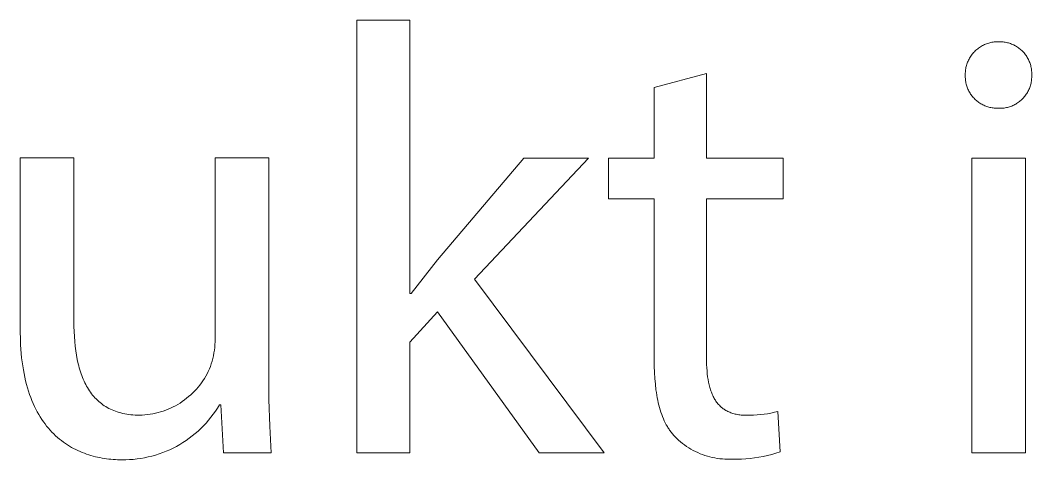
# Model space of a CAD drawing. Header units: millimetres. Extents: x 0 to 3480, y 0 to 2432.
# Drawn here: x 2440.4 to 2498.2, y 57.9 to 83.1 of the extents above; entities that cross this region are included whole.
import ezdxf

# ---------------------------------------------------------------- set-up
doc = ezdxf.new("R2010")
doc.units = ezdxf.units.MM
doc.header["$MEASUREMENT"] = 0
doc.layers.add('Domyślny', color=7, linetype='Continuous', true_color=0x000000)

msp = doc.modelspace()

# ---------------------------------------------------------------- linework, layer by layer
at = {"layer": 'Domyślny', "color": 18, "lineweight": 15, "true_color": 0x000000}
for p, q in [((2459.62, 58.312), (2459.62, 83.056)), ((2459.62, 83.056), (2462.656, 83.056)), ((2462.656, 83.056), (2462.656, 67.433)), ((2495.409, 81.605), (2495.467, 81.635)), ((2495.467, 81.635), (2495.525, 81.662)), ((2495.525, 81.662), (2495.585, 81.688)), ((2495.585, 81.688), (2495.645, 81.711)), ((2495.645, 81.711), (2495.706, 81.733)), ((2495.706, 81.733), (2495.768, 81.752)), ((2495.768, 81.752), (2495.83, 81.769)), ((2495.83, 81.769), (2495.893, 81.784)), ((2495.893, 81.784), (2495.956, 81.797)), ((2495.956, 81.797), (2496.02, 81.807)), ((2496.02, 81.807), (2496.084, 81.815)), ((2496.084, 81.815), (2496.149, 81.821)), ((2496.149, 81.821), (2496.213, 81.825)), ((2496.213, 81.825), (2496.278, 81.827)), ((2496.278, 81.827), (2496.343, 81.826)), ((2496.343, 81.826), (2496.406, 81.827)), ((2496.406, 81.827), (2496.469, 81.826)), ((2496.469, 81.826), (2496.532, 81.822)), ((2496.532, 81.822), (2496.595, 81.816)), ((2496.595, 81.816), (2496.657, 81.809)), ((2496.657, 81.809), (2496.72, 81.799)), ((2496.72, 81.799), (2496.781, 81.787)), ((2496.781, 81.787), (2496.843, 81.772)), ((2496.843, 81.772), (2496.904, 81.756)), ((2496.904, 81.756), (2496.964, 81.738)), ((2496.964, 81.738), (2497.024, 81.717)), ((2497.024, 81.717), (2497.083, 81.695)), ((2497.083, 81.695), (2497.141, 81.67)), ((2497.141, 81.67), (2497.198, 81.644)), ((2497.198, 81.644), (2497.255, 81.615)), ((2497.255, 81.615), (2497.31, 81.585)), ((2494.745, 81.003), (2494.782, 81.056)), ((2494.782, 81.056), (2494.821, 81.108)), ((2494.821, 81.108), (2494.861, 81.158)), ((2494.861, 81.158), (2494.904, 81.207)), ((2494.904, 81.207), (2494.948, 81.255)), ((2494.948, 81.255), (2494.993, 81.301)), ((2494.993, 81.301), (2495.04, 81.345)), ((2495.04, 81.345), (2495.089, 81.387)), ((2495.089, 81.387), (2495.139, 81.428)), ((2495.139, 81.428), (2495.191, 81.467)), ((2495.191, 81.467), (2495.243, 81.505)), ((2495.243, 81.505), (2495.298, 81.54)), ((2495.298, 81.54), (2495.353, 81.574)), ((2495.353, 81.574), (2495.409, 81.605)), ((2497.31, 81.585), (2497.364, 81.553)), ((2497.364, 81.553), (2497.417, 81.518)), ((2497.417, 81.518), (2497.469, 81.483)), ((2497.469, 81.483), (2497.52, 81.445)), ((2497.52, 81.445), (2497.569, 81.405)), ((2497.569, 81.405), (2497.617, 81.364)), ((2497.617, 81.364), (2497.663, 81.322)), ((2497.663, 81.322), (2497.708, 81.278)), ((2497.708, 81.278), (2497.752, 81.232)), ((2497.752, 81.232), (2497.794, 81.184)), ((2497.794, 81.184), (2497.834, 81.136)), ((2497.834, 81.136), (2497.872, 81.086)), ((2497.872, 81.086), (2497.909, 81.035)), ((2497.909, 81.035), (2497.944, 80.982)), ((2494.484, 80.415), (2494.501, 80.477)), ((2494.501, 80.477), (2494.52, 80.539)), ((2494.52, 80.539), (2494.541, 80.6)), ((2494.541, 80.6), (2494.564, 80.661)), ((2494.564, 80.661), (2494.589, 80.72)), ((2494.589, 80.72), (2494.616, 80.779)), ((2494.616, 80.779), (2494.645, 80.837)), ((2494.645, 80.837), (2494.677, 80.893)), ((2494.677, 80.893), (2494.71, 80.949)), ((2494.71, 80.949), (2494.745, 81.003)), ((2497.944, 80.982), (2497.977, 80.928)), ((2497.977, 80.928), (2498.008, 80.874)), ((2498.008, 80.874), (2498.038, 80.818)), ((2498.038, 80.818), (2498.065, 80.761)), ((2498.065, 80.761), (2498.09, 80.703)), ((2498.09, 80.703), (2498.114, 80.645)), ((2498.114, 80.645), (2498.135, 80.585)), ((2498.135, 80.585), (2498.155, 80.525)), ((2498.155, 80.525), (2498.172, 80.465)), ((2498.172, 80.465), (2498.187, 80.403)), ((2476.632, 79.218), (2479.622, 80.018)), ((2479.622, 80.018), (2479.622, 75.174)), ((2494.429, 79.967), (2494.43, 80.031)), ((2494.43, 79.902), (2494.429, 79.967)), ((2494.429, 79.84), (2494.43, 79.902)), ((2494.43, 80.031), (2494.434, 80.096)), ((2494.434, 80.096), (2494.439, 80.16)), ((2494.439, 80.16), (2494.447, 80.225)), ((2494.447, 80.225), (2494.457, 80.288)), ((2494.457, 80.288), (2494.47, 80.352)), ((2494.47, 80.352), (2494.484, 80.415)), ((2498.187, 80.403), (2498.2, 80.342)), ((2498.2, 80.342), (2498.211, 80.279)), ((2498.211, 80.279), (2498.22, 80.217)), ((2498.22, 80.217), (2498.227, 80.154)), ((2498.227, 80.154), (2498.231, 80.091)), ((2498.231, 80.091), (2498.234, 80.028)), ((2498.234, 79.965), (2498.232, 79.902)), ((2498.232, 79.902), (2498.232, 79.838)), ((2498.234, 80.028), (2498.234, 79.965)), ((2494.431, 79.777), (2494.429, 79.84)), ((2494.434, 79.715), (2494.431, 79.777)), ((2494.44, 79.652), (2494.434, 79.715)), ((2494.447, 79.59), (2494.44, 79.652)), ((2494.457, 79.528), (2494.447, 79.59)), ((2494.469, 79.467), (2494.457, 79.528)), ((2494.483, 79.406), (2494.469, 79.467)), ((2494.499, 79.345), (2494.483, 79.406)), ((2494.517, 79.286), (2494.499, 79.345)), ((2498.159, 79.336), (2498.14, 79.275)), ((2498.176, 79.397), (2498.159, 79.336)), ((2498.191, 79.459), (2498.176, 79.397)), ((2498.203, 79.522), (2498.191, 79.459)), ((2498.213, 79.585), (2498.203, 79.522)), ((2498.221, 79.648), (2498.213, 79.585)), ((2498.227, 79.711), (2498.221, 79.648)), ((2498.231, 79.775), (2498.227, 79.711)), ((2498.232, 79.838), (2498.231, 79.775)), ((2476.632, 75.174), (2476.632, 79.218)), ((2494.537, 79.226), (2494.517, 79.286)), ((2494.56, 79.168), (2494.537, 79.226)), ((2494.584, 79.11), (2494.56, 79.168)), ((2494.61, 79.053), (2494.584, 79.11)), ((2494.638, 78.998), (2494.61, 79.053)), ((2494.668, 78.943), (2494.638, 78.998)), ((2494.7, 78.889), (2494.668, 78.943)), ((2494.734, 78.836), (2494.7, 78.889)), ((2494.769, 78.785), (2494.734, 78.836)), ((2494.807, 78.734), (2494.769, 78.785)), ((2494.846, 78.686), (2494.807, 78.734)), ((2497.84, 78.717), (2497.8, 78.668)), ((2497.879, 78.768), (2497.84, 78.717)), ((2497.915, 78.82), (2497.879, 78.768)), ((2497.95, 78.873), (2497.915, 78.82)), ((2497.983, 78.927), (2497.95, 78.873)), ((2498.015, 78.983), (2497.983, 78.927)), ((2498.044, 79.04), (2498.015, 78.983)), ((2498.071, 79.097), (2498.044, 79.04)), ((2498.096, 79.156), (2498.071, 79.097)), ((2498.119, 79.215), (2498.096, 79.156)), ((2498.14, 79.275), (2498.119, 79.215)), ((2494.886, 78.638), (2494.846, 78.686)), ((2494.929, 78.592), (2494.886, 78.638)), ((2494.972, 78.547), (2494.929, 78.592)), ((2495.018, 78.504), (2494.972, 78.547)), ((2495.065, 78.463), (2495.018, 78.504)), ((2495.113, 78.423), (2495.065, 78.463)), ((2495.162, 78.384), (2495.113, 78.423)), ((2495.213, 78.348), (2495.162, 78.384)), ((2495.265, 78.313), (2495.213, 78.348)), ((2495.318, 78.28), (2495.265, 78.313)), ((2495.373, 78.249), (2495.318, 78.28)), ((2495.428, 78.22), (2495.373, 78.249)), ((2495.484, 78.193), (2495.428, 78.22)), ((2495.541, 78.168), (2495.484, 78.193)), ((2495.6, 78.144), (2495.541, 78.168)), ((2495.658, 78.123), (2495.6, 78.144)), ((2497.084, 78.151), (2497.025, 78.129)), ((2497.143, 78.176), (2497.084, 78.151)), ((2497.201, 78.203), (2497.143, 78.176)), ((2497.257, 78.231), (2497.201, 78.203)), ((2497.313, 78.262), (2497.257, 78.231)), ((2497.368, 78.295), (2497.313, 78.262)), ((2497.421, 78.329), (2497.368, 78.295)), ((2497.474, 78.366), (2497.421, 78.329)), ((2497.525, 78.404), (2497.474, 78.366)), ((2497.574, 78.444), (2497.525, 78.404)), ((2497.622, 78.485), (2497.574, 78.444)), ((2497.669, 78.529), (2497.622, 78.485)), ((2497.714, 78.573), (2497.669, 78.529)), ((2497.758, 78.62), (2497.714, 78.573)), ((2497.8, 78.668), (2497.758, 78.62)), ((2495.718, 78.104), (2495.658, 78.123)), ((2495.778, 78.086), (2495.718, 78.104)), ((2495.839, 78.071), (2495.778, 78.086)), ((2495.9, 78.058), (2495.839, 78.071)), ((2495.961, 78.047), (2495.9, 78.058)), ((2496.023, 78.038), (2495.961, 78.047)), ((2496.086, 78.032), (2496.023, 78.038)), ((2496.148, 78.027), (2496.086, 78.032)), ((2496.211, 78.025), (2496.148, 78.027)), ((2496.273, 78.025), (2496.211, 78.025)), ((2496.337, 78.021), (2496.273, 78.025)), ((2496.4, 78.02), (2496.337, 78.021)), ((2496.464, 78.021), (2496.4, 78.02)), ((2496.528, 78.024), (2496.464, 78.021)), ((2496.591, 78.03), (2496.528, 78.024)), ((2496.654, 78.037), (2496.591, 78.03)), ((2496.717, 78.047), (2496.654, 78.037)), ((2496.78, 78.059), (2496.717, 78.047)), ((2496.842, 78.073), (2496.78, 78.059)), ((2496.903, 78.09), (2496.842, 78.073)), ((2496.964, 78.108), (2496.903, 78.09)), ((2497.025, 78.129), (2496.964, 78.108)), ((2440.354, 65.305), (2440.354, 75.179)), ((2440.354, 75.179), (2443.426, 75.179)), ((2443.426, 75.179), (2443.426, 65.838)), ((2451.504, 64.83), (2451.504, 75.179)), ((2451.504, 75.179), (2454.575, 75.179)), ((2454.575, 75.179), (2454.575, 62.906)), ((2464.233, 69.357), (2469.17, 75.175)), ((2472.867, 75.175), (2466.353, 68.244)), ((2469.17, 75.175), (2472.867, 75.175)), ((2474.013, 72.844), (2474.013, 75.174)), ((2474.013, 75.174), (2476.632, 75.174)), ((2479.622, 75.174), (2484.015, 75.174)), ((2484.015, 75.174), (2484.015, 72.844)), ((2494.813, 75.174), (2497.872, 75.174)), ((2494.813, 58.311), (2494.813, 75.174)), ((2497.872, 75.174), (2497.872, 58.311)), ((2476.632, 72.844), (2474.013, 72.844)), ((2476.632, 63.642), (2476.632, 72.844)), ((2484.015, 72.844), (2479.622, 72.844)), ((2479.622, 72.844), (2479.622, 63.746)), ((2462.726, 67.433), (2464.233, 69.357)), ((2466.353, 68.244), (2473.771, 58.312)), ((2462.656, 67.433), (2462.726, 67.433)), ((2464.233, 66.39), (2462.656, 64.651)), ((2470.05, 58.312), (2464.233, 66.39)), ((2443.426, 65.838), (2443.429, 65.541)), ((2443.429, 65.541), (2443.437, 65.251)), ((2440.364, 64.764), (2440.354, 65.305)), ((2443.437, 65.251), (2443.452, 64.967)), ((2443.452, 64.967), (2443.473, 64.689)), ((2451.501, 64.669), (2451.504, 64.83)), ((2440.375, 64.503), (2440.364, 64.764)), ((2440.391, 64.248), (2440.375, 64.503)), ((2440.411, 64), (2440.391, 64.248)), ((2443.473, 64.689), (2443.5, 64.419)), ((2443.5, 64.419), (2443.534, 64.155)), ((2451.461, 64.189), (2451.48, 64.349)), ((2451.48, 64.349), (2451.493, 64.509)), ((2451.493, 64.509), (2451.501, 64.669)), ((2462.656, 64.651), (2462.656, 58.312)), ((2440.435, 63.757), (2440.411, 64)), ((2440.464, 63.521), (2440.435, 63.757)), ((2443.534, 64.155), (2443.574, 63.899)), ((2443.574, 63.899), (2443.621, 63.65)), ((2451.333, 63.56), (2451.373, 63.716)), ((2451.373, 63.716), (2451.407, 63.873)), ((2451.407, 63.873), (2451.437, 64.031)), ((2451.437, 64.031), (2451.461, 64.189)), ((2479.622, 63.746), (2479.624, 63.553)), ((2440.496, 63.291), (2440.464, 63.521)), ((2440.533, 63.067), (2440.496, 63.291)), ((2443.621, 63.65), (2443.675, 63.409)), ((2443.675, 63.409), (2443.705, 63.292)), ((2443.705, 63.292), (2443.736, 63.176)), ((2443.736, 63.176), (2443.77, 63.063)), ((2451.112, 62.974), (2451.177, 63.113)), ((2451.177, 63.113), (2451.237, 63.254)), ((2451.237, 63.254), (2451.287, 63.406)), ((2451.287, 63.406), (2451.333, 63.56)), ((2476.636, 63.276), (2476.632, 63.642)), ((2476.647, 62.921), (2476.636, 63.276)), ((2479.624, 63.553), (2479.629, 63.366)), ((2479.629, 63.366), (2479.638, 63.183)), ((2479.638, 63.183), (2479.651, 63.006)), ((2440.573, 62.848), (2440.533, 63.067)), ((2440.617, 62.636), (2440.573, 62.848)), ((2440.665, 62.429), (2440.617, 62.636)), ((2443.77, 63.063), (2443.805, 62.951)), ((2443.805, 62.951), (2443.842, 62.842)), ((2443.842, 62.842), (2443.88, 62.735)), ((2443.88, 62.735), (2443.921, 62.629)), ((2443.921, 62.629), (2443.964, 62.527)), ((2443.964, 62.527), (2444.008, 62.426)), ((2450.806, 62.443), (2450.89, 62.572)), ((2450.89, 62.572), (2450.969, 62.703)), ((2450.969, 62.703), (2451.043, 62.837)), ((2451.043, 62.837), (2451.112, 62.974)), ((2454.575, 62.906), (2454.582, 61.375)), ((2476.667, 62.578), (2476.647, 62.921)), ((2476.695, 62.247), (2476.667, 62.578)), ((2479.651, 63.006), (2479.668, 62.835)), ((2479.668, 62.835), (2479.688, 62.669)), ((2479.688, 62.669), (2479.713, 62.508)), ((2440.716, 62.228), (2440.665, 62.429)), ((2440.772, 62.032), (2440.716, 62.228)), ((2440.83, 61.842), (2440.772, 62.032)), ((2444.008, 62.426), (2444.055, 62.327)), ((2444.055, 62.327), (2444.103, 62.231)), ((2444.103, 62.231), (2444.153, 62.137)), ((2444.153, 62.137), (2444.206, 62.045)), ((2444.206, 62.045), (2444.26, 61.956)), ((2444.26, 61.956), (2444.317, 61.869)), ((2450.327, 61.847), (2450.431, 61.959)), ((2450.431, 61.959), (2450.531, 62.075)), ((2450.531, 62.075), (2450.627, 62.195)), ((2450.627, 62.195), (2450.719, 62.317)), ((2450.719, 62.317), (2450.806, 62.443)), ((2476.731, 61.927), (2476.695, 62.247)), ((2479.713, 62.508), (2479.741, 62.354)), ((2479.741, 62.354), (2479.757, 62.278)), ((2479.757, 62.278), (2479.774, 62.205)), ((2479.774, 62.205), (2479.792, 62.132)), ((2479.792, 62.132), (2479.811, 62.061)), ((2479.811, 62.061), (2479.832, 61.992)), ((2479.832, 61.992), (2479.853, 61.923)), ((2440.892, 61.658), (2440.83, 61.842)), ((2440.957, 61.479), (2440.892, 61.658)), ((2441.026, 61.305), (2440.957, 61.479)), ((2444.317, 61.869), (2444.375, 61.784)), ((2444.375, 61.784), (2444.436, 61.701)), ((2444.436, 61.701), (2444.498, 61.622)), ((2444.498, 61.622), (2444.563, 61.544)), ((2444.563, 61.544), (2444.63, 61.469)), ((2444.63, 61.469), (2444.699, 61.397)), ((2444.699, 61.397), (2444.77, 61.327)), ((2449.752, 61.342), (2449.874, 61.435)), ((2449.874, 61.435), (2449.992, 61.532)), ((2449.992, 61.532), (2450.107, 61.633)), ((2450.107, 61.633), (2450.219, 61.738)), ((2450.219, 61.738), (2450.327, 61.847)), ((2454.582, 61.375), (2454.629, 59.845)), ((2476.753, 61.772), (2476.731, 61.927)), ((2476.777, 61.62), (2476.753, 61.772)), ((2476.803, 61.47), (2476.777, 61.62)), ((2476.832, 61.324), (2476.803, 61.47)), ((2479.853, 61.923), (2479.876, 61.857)), ((2479.876, 61.857), (2479.899, 61.792)), ((2479.899, 61.792), (2479.924, 61.728)), ((2479.924, 61.728), (2479.95, 61.666)), ((2479.95, 61.666), (2479.977, 61.605)), ((2479.977, 61.605), (2480.005, 61.546)), ((2480.005, 61.546), (2480.035, 61.488)), ((2480.035, 61.488), (2480.066, 61.432)), ((2480.066, 61.432), (2480.098, 61.377)), ((2480.098, 61.377), (2480.131, 61.324)), ((2441.097, 61.137), (2441.026, 61.305)), ((2441.172, 60.974), (2441.097, 61.137)), ((2441.249, 60.816), (2441.172, 60.974)), ((2441.33, 60.663), (2441.249, 60.816)), ((2444.77, 61.327), (2444.844, 61.259)), ((2444.844, 61.259), (2444.919, 61.194)), ((2444.919, 61.194), (2444.997, 61.132)), ((2444.997, 61.132), (2445.077, 61.072)), ((2445.077, 61.072), (2445.16, 61.015)), ((2445.16, 61.015), (2445.244, 60.961)), ((2445.244, 60.961), (2445.331, 60.91)), ((2445.331, 60.91), (2445.421, 60.861)), ((2445.421, 60.861), (2445.512, 60.815)), ((2445.512, 60.815), (2445.606, 60.771)), ((2448.679, 60.758), (2448.821, 60.814)), ((2448.821, 60.814), (2448.961, 60.876)), ((2448.961, 60.876), (2449.1, 60.942)), ((2449.1, 60.942), (2449.235, 61.013)), ((2449.235, 61.013), (2449.369, 61.088)), ((2449.369, 61.088), (2449.5, 61.168)), ((2449.5, 61.168), (2449.627, 61.253)), ((2449.627, 61.253), (2449.752, 61.342)), ((2451.646, 60.879), (2451.526, 60.698)), ((2451.759, 61.063), (2451.646, 60.879)), ((2451.828, 61.063), (2451.759, 61.063)), ((2451.99, 58.316), (2451.828, 61.063)), ((2476.864, 61.181), (2476.832, 61.324)), ((2476.897, 61.041), (2476.864, 61.181)), ((2476.934, 60.905), (2476.897, 61.041)), ((2476.973, 60.771), (2476.934, 60.905)), ((2480.131, 61.324), (2480.165, 61.272)), ((2480.165, 61.272), (2480.201, 61.222)), ((2480.201, 61.222), (2480.238, 61.174)), ((2480.238, 61.174), (2480.276, 61.127)), ((2480.276, 61.127), (2480.316, 61.081)), ((2480.316, 61.081), (2480.357, 61.037)), ((2480.357, 61.037), (2480.399, 60.995)), ((2480.399, 60.995), (2480.442, 60.954)), ((2480.442, 60.954), (2480.465, 60.934)), ((2480.465, 60.934), (2480.487, 60.915)), ((2480.487, 60.915), (2480.51, 60.896)), ((2480.51, 60.896), (2480.533, 60.877)), ((2480.533, 60.877), (2480.557, 60.859)), ((2480.557, 60.859), (2480.581, 60.841)), ((2480.581, 60.841), (2480.605, 60.824)), ((2480.605, 60.824), (2480.63, 60.807)), ((2480.63, 60.807), (2480.655, 60.79)), ((2480.655, 60.79), (2480.68, 60.774)), ((2480.68, 60.774), (2480.706, 60.758)), ((2441.413, 60.515), (2441.33, 60.663)), ((2441.499, 60.372), (2441.413, 60.515)), ((2441.587, 60.234), (2441.499, 60.372)), ((2441.678, 60.1), (2441.587, 60.234)), ((2445.606, 60.771), (2445.703, 60.731)), ((2445.703, 60.731), (2445.801, 60.693)), ((2445.801, 60.693), (2445.903, 60.658)), ((2445.903, 60.658), (2446.006, 60.627)), ((2446.006, 60.627), (2446.112, 60.598)), ((2446.112, 60.598), (2446.221, 60.572)), ((2446.221, 60.572), (2446.332, 60.548)), ((2446.332, 60.548), (2446.445, 60.528)), ((2446.445, 60.528), (2446.562, 60.511)), ((2446.562, 60.511), (2446.68, 60.497)), ((2446.68, 60.497), (2446.801, 60.486)), ((2446.801, 60.486), (2446.925, 60.478)), ((2446.925, 60.478), (2447.052, 60.474)), ((2447.052, 60.474), (2447.181, 60.472)), ((2447.181, 60.472), (2447.334, 60.477)), ((2447.334, 60.477), (2447.487, 60.488)), ((2447.487, 60.488), (2447.639, 60.503)), ((2447.639, 60.503), (2447.791, 60.524)), ((2447.791, 60.524), (2447.942, 60.55)), ((2447.942, 60.55), (2448.092, 60.582)), ((2448.092, 60.582), (2448.241, 60.618)), ((2448.241, 60.618), (2448.388, 60.66)), ((2448.388, 60.66), (2448.534, 60.706)), ((2448.534, 60.706), (2448.679, 60.758)), ((2451.27, 60.349), (2451.133, 60.181)), ((2451.401, 60.521), (2451.27, 60.349)), ((2451.526, 60.698), (2451.401, 60.521)), ((2477.014, 60.641), (2476.973, 60.771)), ((2477.058, 60.514), (2477.014, 60.641)), ((2477.105, 60.39), (2477.058, 60.514)), ((2477.155, 60.27), (2477.105, 60.39)), ((2477.208, 60.152), (2477.155, 60.27)), ((2480.706, 60.758), (2480.732, 60.743)), ((2480.732, 60.743), (2480.785, 60.713)), ((2480.785, 60.713), (2480.84, 60.685)), ((2480.84, 60.685), (2480.896, 60.659)), ((2480.896, 60.659), (2480.953, 60.635)), ((2480.953, 60.635), (2481.012, 60.612)), ((2481.012, 60.612), (2481.073, 60.59)), ((2481.073, 60.59), (2481.135, 60.571)), ((2481.135, 60.571), (2481.198, 60.553)), ((2481.198, 60.553), (2481.263, 60.536)), ((2481.263, 60.536), (2481.329, 60.522)), ((2481.329, 60.522), (2481.397, 60.509)), ((2481.397, 60.509), (2481.467, 60.498)), ((2481.467, 60.498), (2481.538, 60.488)), ((2481.538, 60.488), (2481.611, 60.48)), ((2481.611, 60.48), (2481.685, 60.474)), ((2481.685, 60.474), (2481.761, 60.47)), ((2481.761, 60.47), (2481.838, 60.467)), ((2481.838, 60.467), (2481.917, 60.466)), ((2481.917, 60.466), (2482.118, 60.466)), ((2482.118, 60.466), (2482.318, 60.471)), ((2482.318, 60.471), (2482.518, 60.483)), ((2482.518, 60.483), (2482.718, 60.501)), ((2482.718, 60.501), (2482.917, 60.526)), ((2482.917, 60.526), (2483.115, 60.557)), ((2483.115, 60.557), (2483.312, 60.594)), ((2483.312, 60.594), (2483.508, 60.637)), ((2483.508, 60.637), (2483.702, 60.687)), ((2483.702, 60.687), (2483.829, 58.38)), ((2441.772, 59.972), (2441.678, 60.1)), ((2441.867, 59.848), (2441.772, 59.972)), ((2441.965, 59.728), (2441.867, 59.848)), ((2442.066, 59.613), (2441.965, 59.728)), ((2450.688, 59.707), (2450.53, 59.56)), ((2450.842, 59.86), (2450.688, 59.707)), ((2450.99, 60.018), (2450.842, 59.86)), ((2451.133, 60.181), (2450.99, 60.018)), ((2454.629, 59.845), (2454.714, 58.316)), ((2477.263, 60.038), (2477.208, 60.152)), ((2477.321, 59.928), (2477.263, 60.038)), ((2477.382, 59.821), (2477.321, 59.928)), ((2477.414, 59.768), (2477.382, 59.821)), ((2477.447, 59.717), (2477.414, 59.768)), ((2477.48, 59.666), (2477.447, 59.717)), ((2477.514, 59.616), (2477.48, 59.666)), ((2477.549, 59.568), (2477.514, 59.616)), ((2442.168, 59.503), (2442.066, 59.613)), ((2442.273, 59.397), (2442.168, 59.503)), ((2442.379, 59.296), (2442.273, 59.397)), ((2442.487, 59.198), (2442.379, 59.296)), ((2442.597, 59.105), (2442.487, 59.198)), ((2442.709, 59.016), (2442.597, 59.105)), ((2450.026, 59.15), (2449.849, 59.026)), ((2450.198, 59.281), (2450.026, 59.15)), ((2450.366, 59.418), (2450.198, 59.281)), ((2450.53, 59.56), (2450.366, 59.418)), ((2477.584, 59.519), (2477.549, 59.568)), ((2477.621, 59.472), (2477.584, 59.519)), ((2477.658, 59.426), (2477.621, 59.472)), ((2477.696, 59.381), (2477.658, 59.426)), ((2477.734, 59.336), (2477.696, 59.381)), ((2477.774, 59.292), (2477.734, 59.336)), ((2477.814, 59.249), (2477.774, 59.292)), ((2477.918, 59.146), (2477.814, 59.249)), ((2478.024, 59.046), (2477.918, 59.146)), ((2478.135, 58.95), (2478.024, 59.046)), ((2442.822, 58.931), (2442.709, 59.016)), ((2442.937, 58.85), (2442.822, 58.931)), ((2443.053, 58.773), (2442.937, 58.85)), ((2443.17, 58.7), (2443.053, 58.773)), ((2443.289, 58.63), (2443.17, 58.7)), ((2443.409, 58.565), (2443.289, 58.63)), ((2443.53, 58.503), (2443.409, 58.565)), ((2443.652, 58.444), (2443.53, 58.503)), ((2448.906, 58.496), (2448.707, 58.409)), ((2449.101, 58.589), (2448.906, 58.496)), ((2449.294, 58.688), (2449.101, 58.589)), ((2449.482, 58.795), (2449.294, 58.688)), ((2449.667, 58.907), (2449.482, 58.795)), ((2449.849, 59.026), (2449.667, 58.907)), ((2478.248, 58.857), (2478.135, 58.95)), ((2478.365, 58.769), (2478.248, 58.857)), ((2478.484, 58.685), (2478.365, 58.769)), ((2478.607, 58.604), (2478.484, 58.685)), ((2478.732, 58.529), (2478.607, 58.604)), ((2478.86, 58.457), (2478.732, 58.529)), ((2443.775, 58.389), (2443.652, 58.444)), ((2443.899, 58.338), (2443.775, 58.389)), ((2444.023, 58.29), (2443.899, 58.338)), ((2444.149, 58.245), (2444.023, 58.29)), ((2444.274, 58.203), (2444.149, 58.245)), ((2444.401, 58.165), (2444.274, 58.203)), ((2444.527, 58.129), (2444.401, 58.165)), ((2444.654, 58.097), (2444.527, 58.129)), ((2444.782, 58.068), (2444.654, 58.097)), ((2444.909, 58.042), (2444.782, 58.068)), ((2445.036, 58.018), (2444.909, 58.042)), ((2445.164, 57.997), (2445.036, 58.018)), ((2445.291, 57.979), (2445.164, 57.997)), ((2445.418, 57.964), (2445.291, 57.979)), ((2445.545, 57.951), (2445.418, 57.964)), ((2445.672, 57.94), (2445.545, 57.951)), ((2445.798, 57.932), (2445.672, 57.94)), ((2445.923, 57.927), (2445.798, 57.932)), ((2446.048, 57.924), (2445.923, 57.927)), ((2446.172, 57.922), (2446.048, 57.924)), ((2446.389, 57.923), (2446.172, 57.922)), ((2446.605, 57.931), (2446.389, 57.923)), ((2446.821, 57.946), (2446.605, 57.931)), ((2447.037, 57.969), (2446.821, 57.946)), ((2447.251, 57.999), (2447.037, 57.969)), ((2447.465, 58.036), (2447.251, 57.999)), ((2447.677, 58.081), (2447.465, 58.036)), ((2447.887, 58.132), (2447.677, 58.081)), ((2448.095, 58.191), (2447.887, 58.132)), ((2448.302, 58.257), (2448.095, 58.191)), ((2448.506, 58.33), (2448.302, 58.257)), ((2448.707, 58.409), (2448.506, 58.33)), ((2454.714, 58.316), (2451.99, 58.316)), ((2462.656, 58.312), (2459.62, 58.312)), ((2473.771, 58.312), (2470.05, 58.312)), ((2478.99, 58.39), (2478.86, 58.457)), ((2479.122, 58.328), (2478.99, 58.39)), ((2479.256, 58.27), (2479.122, 58.328)), ((2479.393, 58.217), (2479.256, 58.27)), ((2479.531, 58.169), (2479.393, 58.217)), ((2479.671, 58.125), (2479.531, 58.169)), ((2479.812, 58.086), (2479.671, 58.125)), ((2479.954, 58.053), (2479.812, 58.086)), ((2480.097, 58.024), (2479.954, 58.053)), ((2480.242, 58), (2480.097, 58.024)), ((2480.387, 57.981), (2480.242, 58)), ((2480.533, 57.967), (2480.387, 57.981)), ((2480.679, 57.959), (2480.533, 57.967)), ((2480.825, 57.955), (2480.679, 57.959)), ((2480.971, 57.957), (2480.825, 57.955)), ((2481.117, 57.963), (2480.971, 57.957)), ((2481.368, 57.958), (2481.117, 57.963)), ((2481.619, 57.961), (2481.368, 57.958)), ((2481.87, 57.974), (2481.619, 57.961)), ((2482.12, 57.994), (2481.87, 57.974)), ((2482.369, 58.024), (2482.12, 57.994)), ((2482.617, 58.062), (2482.369, 58.024)), ((2482.864, 58.109), (2482.617, 58.062)), ((2483.108, 58.164), (2482.864, 58.109)), ((2483.351, 58.228), (2483.108, 58.164)), ((2483.592, 58.3), (2483.351, 58.228)), ((2483.829, 58.38), (2483.592, 58.3)), ((2497.872, 58.311), (2494.813, 58.311))]:
    msp.add_line(p, q, dxfattribs=at)

doc.saveas('drawing.dxf')
